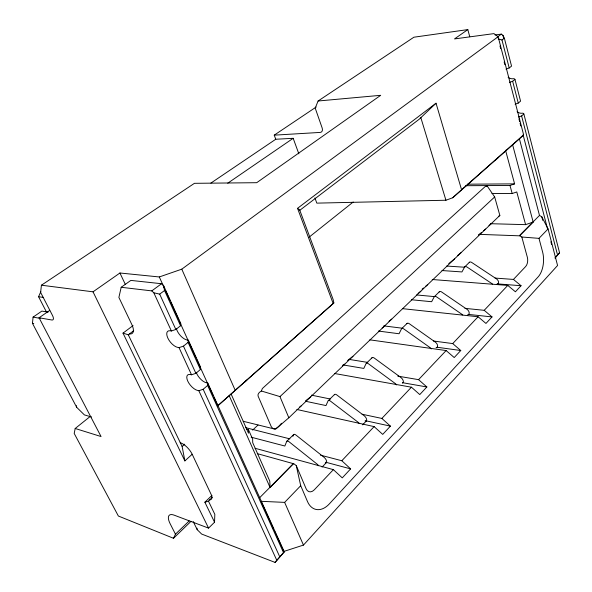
<?xml version="1.0" encoding="UTF-8"?>
<svg xmlns="http://www.w3.org/2000/svg" width="592" height="592" viewBox="0 0 592 592"><rect width="100%" height="100%" fill="white"/><g stroke="black" fill="none" stroke-linecap="round" stroke-linejoin="round"><path stroke-width="0.89" d="M90.273 416.413L75.191 428.49L74.2 433.455L118.37 516.024L173.508 538.283L175.461 534.176L170.193 523.831A16.916 6.275 48 0 1 174.122 515.144L208.569 528.116L214.548 522.203L214.822 514.33L208.473 501.158L209.605 499.922A11.707 4.743 48 0 0 211.758 495.733L192.185 454.256A11.914 4.958 48.9 0 0 180.19 442.683M281.496 423.265C278.921 426.314 274.451 432.145 271.232 426.61L258.156 396.255C257.283 393.961 259.585 392 261.368 391.001L262.367 388.522L485.248 186.502L487.186 185.984L494.668 196.951L499.855 215.436L288.837 417.782L275.48 429.252L243.216 421.282M193.199 521.552L197.24 529.707L201.65 534.058L275.051 562.4L283.494 552.543L207.637 385.436L207.77 383.083L206.519 382.817A9.753 4.581 50 0 1 196.226 372.301M207.637 385.436L203.174 389.27L198.845 390.727L197.602 390.446A9.835 4.521 50 0 1 187.775 381.152A9.835 4.521 50 0 1 190.276 374.529L191.519 374.788L195.878 373.315L200.407 369.512L200.577 367.218L188.323 340.185L187.079 339.978A9.968 4.788 51.3 0 1 176.401 328.649M200.407 369.512L188.101 342.398L188.323 340.185M91.486 416.96L84.39 414.903L76.671 407.296L32.449 323.313L33.085 317.12L41.862 311.096L48.115 312.117M298.856 153.853L293.181 138.299L275.768 139.253L274.237 135.154L320.213 132.416A4.766 3.175 56.2 0 0 322.122 127.872L315.218 108.136L318.089 101.003L380.7 95.312L256.706 182.699L194.442 183.32L41.418 285.203L40.626 292.404L52.51 315.499A6.075 2.42 53.3 0 1 51.918 320.006L39.072 317.771L101.054 436.541L75.191 428.49M188.101 342.398L183.453 346.135L179.043 347.637L177.8 347.415A10.049 4.729 51.3 0 1 167.817 338.047A10.049 4.729 51.3 0 1 170.148 330.787L171.384 330.987L175.839 329.47L180.553 325.77L180.812 323.617L163.57 285.596L161.542 283.723L130.847 280.401L121.19 287.275L118.888 297.443L131.853 324.571A12.765 5.683 52.4 0 1 129.463 333.918M292.899 436.289L293.521 434.772A2.723 1.332 46.7 0 1 295.956 435.061L323.809 457.105A4.588 2.257 45.6 0 1 326.555 460.976A4.588 2.257 45.6 0 1 325.267 463.085M46.576 312.206L38.576 296.725L40.804 291.693M517.068 111.673A6.941 5.654 49.2 0 0 521.781 113.257L522.98 113.183L523.868 114.012L559.551 252.732L555.052 258.119M207.77 383.083L284.308 551.922L275.051 562.4M555.067 257.801L559.551 252.732M282.65 548.947L283.783 551.455L303.467 545.084L557.568 265.497L548.074 228.934L541.784 216.776L539.497 215.444L519.413 138.861L523.631 134.858L498.131 36.711L493.935 33.618L454.501 38.924L467.821 29.6L469.759 36.726M314.922 197.943L316.816 203.13L445.931 200.237L452.695 197.772L461.575 189.766L436.03 103.223L419.203 119.236L299.641 210.412M320.457 455.144L341.821 460.739L350.627 468.886L342.257 477.885L333.392 469.641L255.071 448.277M362.104 414.237L381.87 418.433L390.409 426.129L382.721 434.395L374.129 426.61L296.844 409.479M397.78 376.12L418.566 379.657L426.854 386.961L419.772 394.575L411.433 387.198L334.532 373.5M433.477 341.014L452.717 343.582L460.761 350.516L454.219 357.553L446.131 350.545L369.793 339.838M464.92 308.358L484.212 310.312L492.026 316.92L485.958 323.439L478.099 316.764L402.471 308.654M495.06 278.077L513.449 279.424L521.049 285.721L515.41 291.782L507.773 285.418L432.219 279.505M333.392 469.641L314.315 489.799A8.85 5.772 -75 0 1 306.153 488.807L296.266 465.601L293.558 463.514L259.585 497.783M341.821 460.739L374.129 426.61M381.87 418.433L411.433 387.198M418.566 379.657L446.131 350.545M452.717 343.582L478.099 316.764M484.212 310.312L507.773 285.418M513.449 279.424L525.666 266.518A6.786 3.648 -86.5 0 0 527.346 257.261L521.818 237.015L519.487 235.623L539.497 215.444M322.085 467.081L326.355 462.626M362.622 424.849L366.33 420.993M261.042 501.306L284.634 502.386L300.706 485.706L296.266 465.601M521.818 237.015L538.986 238.361L548.074 228.934M229.215 395.722L270.093 487.512L293.558 463.514M479.113 234.351L519.539 235.823L533.17 222.067L512.635 144.862M286.913 441.173L293.773 434.454M328.301 400.621L334.606 394.435M366.293 363.377L372.124 357.664M401.709 328.664L407.111 323.373M434.424 296.607L439.442 291.686M464.846 266.785L469.515 262.212M175.461 534.176L189.174 520.938M173.508 538.283L191.009 521.345M214.548 522.203L204.869 502.216L211.899 495.452M209.605 499.922L212.232 497.391M252.614 430.11L258.001 425.063M244.799 382.025L246.812 380.153M261.368 391.001L279.957 396.603L494.668 196.951M495.711 159.914L498.124 157.709M133.059 325.57L123.01 333.133L184.874 460.902L192.185 454.256M333.844 302.949L217.738 405.823L333.844 302.949L333.163 299.574L299.626 209.827L297.532 208.332L436.03 103.223M184.874 460.902L182.136 446.501L184.726 444.185M452.695 197.772L519.413 138.861M461.575 189.766L523.631 134.858M518.466 117.046L521.611 115.951L523.868 114.012M515.114 104.17L518.281 103.067L520.56 101.151L514.959 79.387L514.085 78.647L512.879 78.766A7.052 5.824 53.1 0 1 508.114 77.249M488.962 225.522L491.649 223.302M478.299 235.113L481.659 232.345M483.671 230.688L485.684 229.023M457.594 255.5L460.924 252.769M448.766 263.618L454.493 258.933M422.111 289.155L423.524 288.008M425.648 286.284L427.772 284.56M418.004 293.506L420.823 291.22M509.453 82.377L512.642 81.252L514.959 79.387M388.981 321.323L391.756 319.095M382.151 327.975L384.223 326.318M309.135 237.133L353.209 202.013M347.578 360.558L352.973 356.28M342.605 365.856L344.781 364.132M505.997 69.094L509.209 67.962L511.547 66.126L504.369 38.214L502.926 35.32L501.357 34.121L495.06 34.958M305.65 400.777L310.563 396.943M299.537 407.141L301.624 405.52M283.494 552.543L284.308 551.922M123.01 333.133L128.301 334.798L133.703 330.706M121.19 287.275L151.781 290.894L153.824 292.788L159.677 294.128L164.546 290.517L163.57 285.596M498.131 38.857L501.979 39.99L504.369 38.214M151.781 290.894L161.542 283.723M497.236 37.141L501.357 34.121M41.418 285.203L93.025 291.826L119.932 273.001L159.3 276.96L181.788 269.168L498.131 36.711M498.479 216.406L499.855 215.436M39.072 317.771L49.728 310.415M227.757 183.194L293.181 138.299M210.878 183.091L275.768 139.253M274.237 135.154L316.15 107.041M318.089 101.003L413.912 37.207L467.821 29.6M486.565 186.265L487.186 185.984M465.756 185.703L509.986 185.459L514.603 183.868L505.524 150.235M491.937 193.503L512.184 193.525L516.779 191.949L525.607 224.649L533.17 222.067M204.869 502.216L208.473 501.158M467.562 184.186L514.603 183.868M490.568 223.709L525.607 224.649M446.671 266.052L464.801 267.236M441.995 270.544L461.96 271.935L464.542 267.14A2.264 1.554 44.1 0 1 466.962 266.992L491.789 283.531A3.804 2.605 42.3 0 1 492.537 284.13M497.132 283.864L521.049 285.721M416.553 294.942L434.809 296.651M411.536 299.752L431.642 301.728L434.128 296.955A2.346 1.524 44.7 0 1 436.563 296.866L461.982 314.33A3.944 2.568 43.1 0 1 462.744 314.959M468.25 314.396L492.026 316.92M383.72 325.874L402.634 328.249M378.325 331.046L399.06 333.755L401.428 329.004A2.435 1.495 45.3 0 1 403.87 328.997L429.896 347.489A4.092 2.516 43.8 0 1 431.353 348.91M437 347.23L460.761 350.516M38.576 296.725L43.149 297.384M348.799 359.344L367.787 362.415M342.99 364.916L363.799 368.416L366.019 363.71A2.531 1.45 45.8 0 1 368.468 363.799L395.123 383.416A4.255 2.442 44.4 0 1 396.633 384.911M33.085 317.12L40.197 318.355M402.397 382.669L426.854 386.961M311.444 395.153L330.454 399.038M305.561 401.258L325.985 405.572L328.035 400.939A2.634 1.391 46.3 0 1 330.477 401.132L357.783 422.007A4.433 2.353 45.1 0 1 359.337 423.576M365.153 420.631L390.409 426.129M245.539 427.639L289.88 438.872M246.642 429.126L248.425 429.577L252.636 439.094L252.725 442.712L269.774 481.118L270.093 487.512M251.163 437.192L284.841 446.02L286.669 441.484A2.745 1.325 46.7 0 1 289.096 441.802L317.06 464.076A4.618 2.235 45.7 0 1 318.674 465.726M325.726 462.219L350.627 468.886M32.449 323.313L33.759 323.661M257.276 453.635L293.654 463.743M93.025 291.826L208.569 528.116M128.301 334.798L182.136 446.501M119.932 273.001L125.371 284.523M153.824 292.788L171.384 330.987M179.043 347.637L191.519 374.788M198.845 390.727L276.73 560.158M159.677 294.128L175.839 329.47M183.453 346.135L195.878 373.315M203.174 389.27L279.698 556.672M159.3 276.96L164.65 288.748M165.412 290.435L169.993 300.544M170.755 302.231L178.777 319.917M179.546 321.597L195.967 357.812M196.729 359.499L207.807 383.919M208.569 385.607L213.157 395.715M213.919 397.395L217.36 404.98M261.42 502.142L268.243 517.186M269.005 518.851L273.548 528.885M274.311 530.558L281.888 547.274M164.546 290.517L180.553 325.77M231.154 394.124L248.485 433.159L248.425 429.577M181.788 269.168L235.128 390.121M284.634 502.386L303.467 545.084M300.706 485.706L307.5 501.557A23.85 15.385 -75.2 0 0 329.322 503.918L538.195 276.827A18.256 9.679 -86.5 0 0 542.627 252.081L538.986 238.361M279.957 396.603L288.837 417.782M297.532 208.332L333.126 303.407M420.794 117.497L445.931 200.237M509.986 185.459L512.184 193.525M541.784 216.776L542.716 220.328M499.981 45.976L500.677 48.64M504.147 61.975L504.843 64.646M518.932 118.829L519.621 121.501M520.087 123.284L520.782 125.955M523.099 134.865L547.422 228.401M550.893 241.765L551.589 244.437M502.926 35.32L503.614 37.977M501.979 39.99L509.209 67.962M512.642 81.252L518.281 103.067M521.611 115.951L557.531 254.93M196.951 528.19L197.24 529.707M76.457 405.653L76.671 407.296M365.205 421.504A4.403 2.368 45 0 0 366.596 419.328A4.403 2.368 45 0 0 363.984 415.591L336.789 394.931A2.612 1.406 46.2 0 0 334.339 394.76M402.523 383.157A4.225 2.457 44.3 0 0 400.851 377.504L374.292 358.071A2.516 1.458 45.7 0 0 371.843 357.997M436.045 347.77A4.07 2.523 43.7 0 0 437.569 345.499A4.07 2.523 43.7 0 0 435.194 342.013L409.264 323.698A2.42 1.502 45.2 0 0 406.822 323.713M467.599 314.922A3.922 2.575 43 0 0 469.175 312.628A3.922 2.575 43 0 0 466.896 309.253L441.573 291.945A2.331 1.532 44.7 0 0 439.138 292.034M496.932 284.389A3.781 2.612 42.2 0 0 498.545 282.073A3.781 2.612 42.2 0 0 496.362 278.802L471.632 262.404A2.25 1.554 44 0 0 469.212 262.559"/></g></svg>
